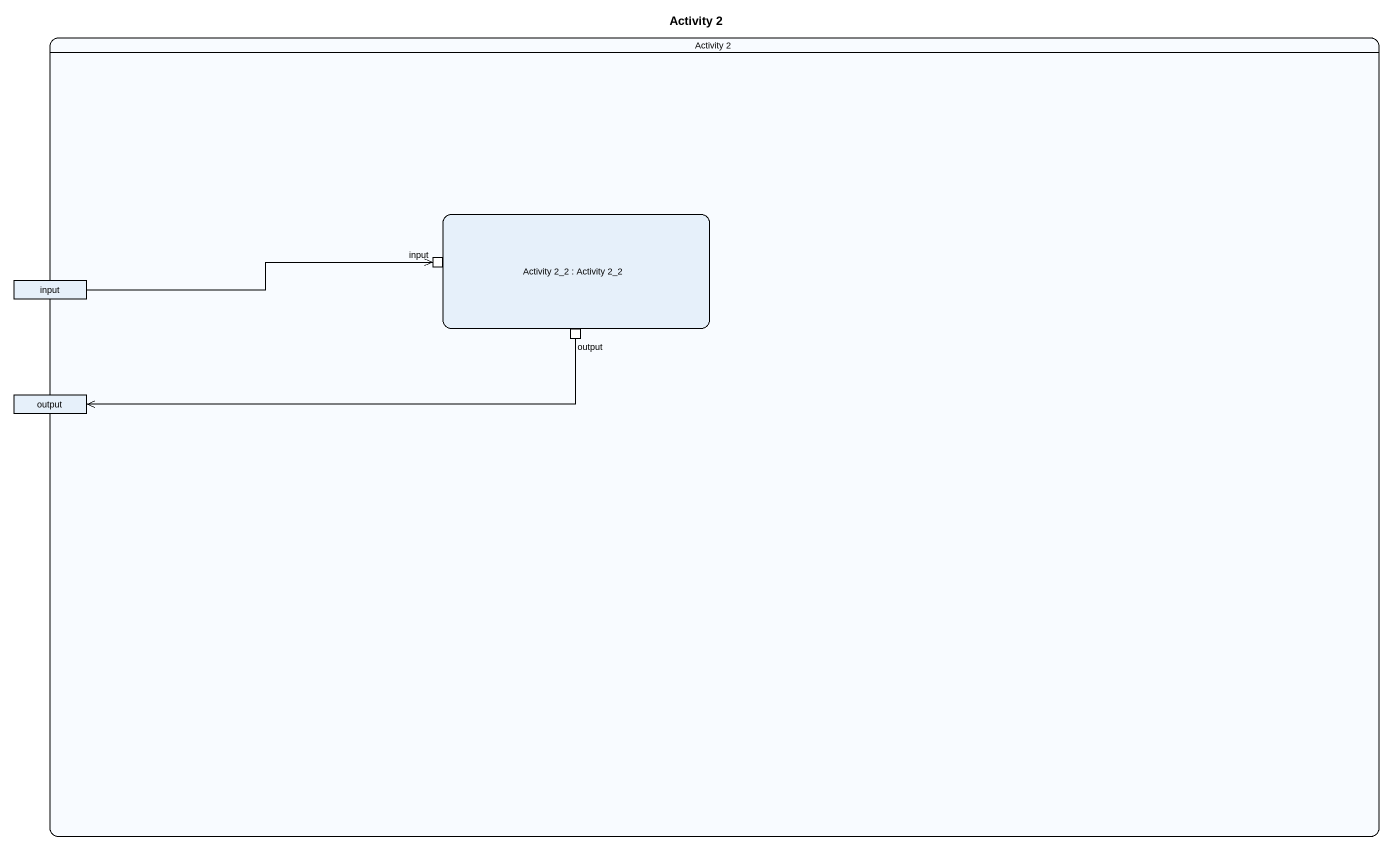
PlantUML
@startuml
title Activity 2
hide empty description
state "Activity 2" as Activity_2 {
  state "Activity 2_2 : Activity 2_2" as Activity_2_2 {
    state "input" as input_2 <<inputPin>>
    state output <<outputPin>>
  }
  state input <<object>>
  state "output" as output_2 <<object>>
}
input -right-> input_2
output -left-> output_2
@enduml
